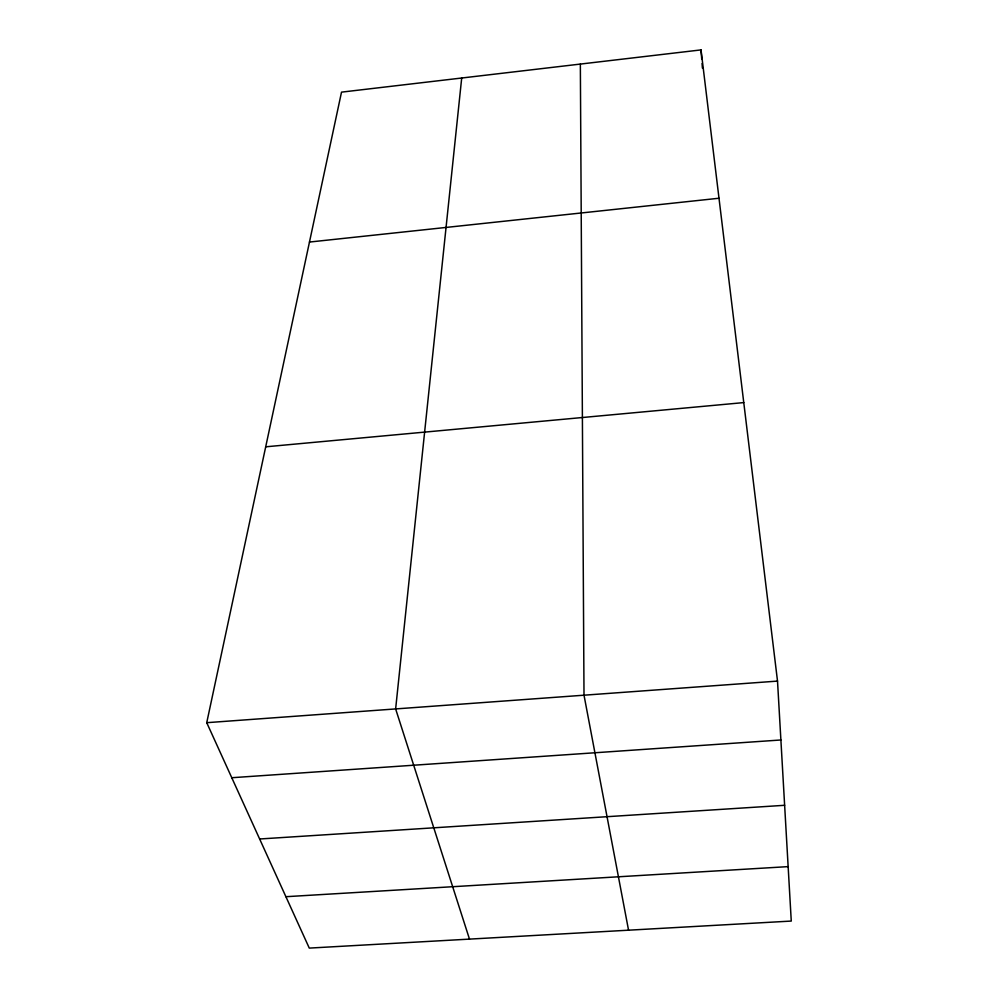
<?xml version="1.0" encoding="UTF-8"?>
<svg xmlns="http://www.w3.org/2000/svg" width="998" height="998" viewBox="0 0 998 998"><rect width="100%" height="100%" fill="white"/><g stroke="black" fill="none" stroke-linecap="round" stroke-linejoin="round"><path stroke-width="1.5" d="M461.7 78.019L395.632 708.929L469.484 939.118M206.736 722.689L341.516 92.14L701.02 49.9L777.517 681.098L791.264 921.067L309.28 948.1L206.736 722.689L777.517 681.098M309.467 242.052L718.997 198.24M265.705 446.817L743.772 402.593M231.773 777.729L780.898 739.98M259.642 838.994L784.64 805.299M285.902 896.703L788.146 866.626M628.553 930.198L584.005 695.194L580.349 64.084M701.02 49.9L701.719 59.007M702.068 63.573L702.417 68.126"/></g></svg>
